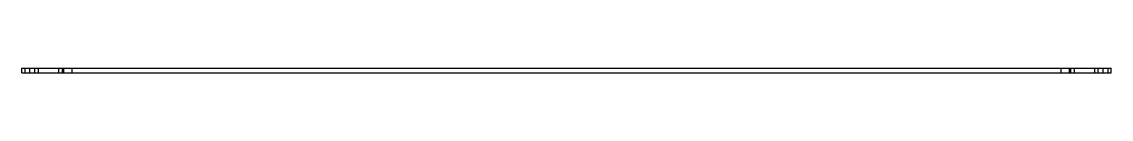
# Model space of a CAD drawing. Header units: millimetres. Extents: x 76 to 626, y 486 to 489.
import ezdxf

# ---------------------------------------------------------------- set-up
doc = ezdxf.new("R2010")
doc.units = ezdxf.units.MM
doc.header["$LTSCALE"] = 63.814734
doc.layers.get('0').update_dxf_attribs({"linetype": 'CONTINUOUS'})

msp = doc.modelspace()

# ---------------------------------------------------------------- linework, layer by layer
at = {"color": 7, "linetype": 'Continuous'}
for p, q in [((75.9, 486.44), (75.9, 488.94)), ((75.9, 488.94), (625.9, 488.94)), ((75.9, 486.44), (625.9, 486.44)), ((77.4, 488.94), (77.4, 486.44)), ((79.9, 486.44), (79.9, 488.94)), ((82.41, 486.44), (82.41, 488.94)), ((84.15, 488.94), (84.15, 486.44)), ((94.4, 488.94), (94.4, 486.44)), ((96.4, 486.44), (96.4, 488.94)), ((96.9, 488.94), (96.9, 486.44)), ((101.4, 486.44), (101.4, 488.94)), ((600.4, 488.94), (600.4, 486.44)), ((604.9, 486.44), (604.9, 488.94)), ((605.4, 488.94), (605.4, 486.44)), ((607.4, 486.44), (607.4, 488.94)), ((617.64, 486.44), (617.64, 488.94)), ((619.38, 486.44), (619.38, 488.94)), ((621.9, 486.44), (621.9, 488.94)), ((624.4, 486.44), (624.4, 488.94)), ((625.9, 486.44), (625.9, 488.94))]:
    msp.add_line(p, q, dxfattribs=at)

doc.saveas('drawing.dxf')
